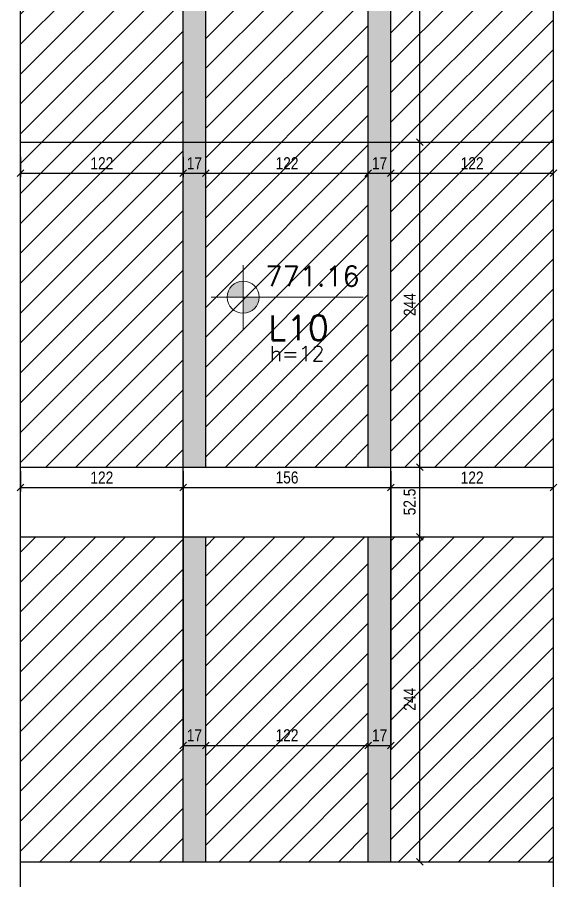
# Model space of a CAD drawing. Extents: x 8513 to 14085, y 1849 to 10799.
# Drawn here: x 9807 to 10212, y 4948 to 5597 of the extents above; entities that cross this region are included whole.
import ezdxf

# ---------------------------------------------------------------- set-up
doc = ezdxf.new("R2010")
doc.units = 0
for name, color, linetype in [('COTA', 241, 'Continuous'), ('Painéis', 200, 'Continuous'), ('VIGAS', 3, 'Continuous')]:
    doc.layers.add(name, color=color, linetype=linetype)
for name, color, linetype, lineweight in [('EST-LAJE-TEXT', 7, 'Continuous', 9), ('Hachura', 253, 'Continuous', 9), ('REAPROVEITAMENTO', 7, 'Continuous', 9)]:
    doc.layers.add(name, color=color, linetype=linetype, lineweight=lineweight)
doc.styles.add('COTA TECNICA-50', font='techl___.ttf', dxfattribs={"height": 9})
doc.styles.add('RomanS_IV50', font='romans_IV50.ttf', dxfattribs={"height": 11.25})
doc.styles.add('RomanS_IV50_B', font='', dxfattribs={"height": 18.75})
doc.styles.add('RomanS_IV50_B_1', font='', dxfattribs={"height": 22.5})
doc.styles.get('RomanS_IV50_B').set_extended_font_data('RomanS_IV50', bold=True)
doc.styles.get('RomanS_IV50_B_1').set_extended_font_data('RomanS_IV50', bold=True)
doc.dimstyles.new('PAINEL', dxfattribs={"dimtxt": 9, "dimasz": 5, "dimexe": 3, "dimexo": 3, "dimgap": 3, "dimtad": 1, "dimdec": 1, "dimzin": 12, "dimdsep": 46, "dimtxsty": 'COTA TECNICA-50', "dimblk": 'OBLIQUE', "dimcen": 0, "dimclrd": 4, "dimclre": 4, "dimclrt": 1, "dimadec": 1, "dimazin": 3, "dimtfac": 1, "dimtdec": 1, "dimtmove": 0, "dimatfit": 3, "dimldrblk": 'OBLIQUE', "dimfxl": 1, "dimtolj": 1, "dimtzin": 12, "dimarcsym": 0})
pattern_1 = [(45, (-181390.063, -29748.07), (-11.2253202, 11.2253202), [])]

# ---------------------------------------------------------------- blocks, each defined once
blk = doc.blocks.new('FA_Floor_TAG_SURVEY_R01 - NIV_TIT_H_TXT1__TXT2_Menor-2303205-BUSINESS')
at = {"layer": 'EST-LAJE-TEXT'}
h = blk.add_hatch(color=256, dxfattribs=at)
edge = h.paths.add_edge_path(flags=0)
edge.add_line((-0.28, 0.565), (-0.28, 0.405))
edge.add_line((-0.28, 0.405), (-0.44, 0.405))
edge.add_arc((-0.28, 0.405), 0.16, 90, 180, ccw=False)
h = blk.add_hatch(color=256, dxfattribs=at)
edge = h.paths.add_edge_path(flags=0)
edge.add_arc((-0.28, 0.405), 0.16, -90, 0, ccw=False)
edge.add_line((-0.28, 0.245), (-0.28, 0.405))
edge.add_line((-0.28, 0.405), (-0.12, 0.405))
for p, q in [((-0.28, 0.085), (-0.28, 0.725)), ((-0.28, 0.405), (-0.6, 0.405)), ((-0.28, 0.405), (0.92, 0.405))]:
    blk.add_line(p, q, dxfattribs=at)
blk.add_circle((-0.28, 0.405), 0.16, dxfattribs=at)
blk = doc.blocks.new('_Oblique')
at = {"color": 0, "linetype": 'ByBlock', "lineweight": -2}
blk.add_line((-0.5, -0.5), (0.5, 0.5), dxfattribs=at)
blk = doc.blocks.new('*D24')
at = {"layer": 'COTA', "color": 4, "lineweight": -2, "transparency": 16777216}
for p, q in [((9809.51, 5492.14), (9809.51, 5476.68)), ((9931.51, 5492.14), (9931.51, 5476.68)), ((9809.51, 5479.68), (9931.51, 5479.68))]:
    blk.add_line(p, q, dxfattribs=at)
at = {"layer": 'Defpoints', "color": 0, "transparency": 16777216}
for p in [(9809.51, 5495.14), (9931.51, 5495.14), (9931.51, 5479.68)]:
    blk.add_point(p, dxfattribs=at)
at = {"layer": 'COTA', "color": 4, "lineweight": -2, "transparency": 16777216, "xscale": 5, "yscale": 5, "zscale": 5, "rotation": 180}
blk.add_blockref('_Oblique', (9809.51, 5479.68), dxfattribs=at)
at = {"layer": 'COTA', "color": 4, "lineweight": -2, "transparency": 16777216, "xscale": 5, "yscale": 5, "zscale": 5}
blk.add_blockref('_Oblique', (9931.51, 5479.68), dxfattribs=at)
at = {"layer": 'COTA', "color": 1, "transparency": 16777216, "insert": (9870.51, 5487.23), "char_height": 9, "attachment_point": 5, "style": 'COTA TECNICA-50'}
blk.add_mtext('\\A1;122', dxfattribs=at)
blk = doc.blocks.new('*D25')
at = {"layer": 'COTA', "color": 4, "lineweight": -2, "transparency": 16777216}
for p, q in [((9931.51, 5492.14), (9931.51, 5476.68)), ((9931.51, 5479.68), (9948.51, 5479.68))]:
    blk.add_line(p, q, dxfattribs=at)
at = {"layer": 'Defpoints', "color": 0, "transparency": 16777216}
for p in [(9931.51, 5495.14), (9948.51, 5479.68), (9948.51, 5479.68)]:
    blk.add_point(p, dxfattribs=at)
at = {"layer": 'COTA', "color": 4, "lineweight": -2, "transparency": 16777216, "xscale": 5, "yscale": 5, "zscale": 5, "rotation": 180}
blk.add_blockref('_Oblique', (9931.51, 5479.68), dxfattribs=at)
at = {"layer": 'COTA', "color": 4, "lineweight": -2, "transparency": 16777216, "xscale": 5, "yscale": 5, "zscale": 5}
blk.add_blockref('_Oblique', (9948.51, 5479.68), dxfattribs=at)
at = {"layer": 'COTA', "color": 1, "transparency": 16777216, "insert": (9940.01, 5487.24), "char_height": 9, "attachment_point": 5, "style": 'COTA TECNICA-50'}
blk.add_mtext('\\A1;17', dxfattribs=at)
blk = doc.blocks.new('*D26')
at = {"layer": 'COTA', "color": 4, "lineweight": -2, "transparency": 16777216}
blk.add_line((9948.51, 5479.68), (10070.51, 5479.68), dxfattribs=at)
at = {"layer": 'Defpoints', "color": 0, "transparency": 16777216}
for p in [(9948.51, 5479.68), (10070.51, 5479.68), (10070.51, 5479.68)]:
    blk.add_point(p, dxfattribs=at)
at = {"layer": 'COTA', "color": 4, "lineweight": -2, "transparency": 16777216, "xscale": 5, "yscale": 5, "zscale": 5, "rotation": 180}
blk.add_blockref('_Oblique', (9948.51, 5479.68), dxfattribs=at)
at = {"layer": 'COTA', "color": 4, "lineweight": -2, "transparency": 16777216, "xscale": 5, "yscale": 5, "zscale": 5}
blk.add_blockref('_Oblique', (10070.51, 5479.68), dxfattribs=at)
at = {"layer": 'COTA', "color": 1, "transparency": 16777216, "insert": (10009.51, 5487.23), "char_height": 9, "attachment_point": 5, "style": 'COTA TECNICA-50'}
blk.add_mtext('\\A1;122', dxfattribs=at)
blk = doc.blocks.new('*D27')
at = {"layer": 'COTA', "color": 4, "lineweight": -2, "transparency": 16777216}
blk.add_line((10070.51, 5479.68), (10087.51, 5479.68), dxfattribs=at)
at = {"layer": 'Defpoints', "color": 0, "transparency": 16777216}
for p in [(10070.51, 5479.68), (10087.51, 5479.68), (10087.51, 5479.68)]:
    blk.add_point(p, dxfattribs=at)
at = {"layer": 'COTA', "color": 4, "lineweight": -2, "transparency": 16777216, "xscale": 5, "yscale": 5, "zscale": 5, "rotation": 180}
blk.add_blockref('_Oblique', (10070.51, 5479.68), dxfattribs=at)
at = {"layer": 'COTA', "color": 4, "lineweight": -2, "transparency": 16777216, "xscale": 5, "yscale": 5, "zscale": 5}
blk.add_blockref('_Oblique', (10087.51, 5479.68), dxfattribs=at)
at = {"layer": 'COTA', "color": 1, "transparency": 16777216, "insert": (10079.01, 5487.24), "char_height": 9, "attachment_point": 5, "style": 'COTA TECNICA-50'}
blk.add_mtext('\\A1;17', dxfattribs=at)
blk = doc.blocks.new('*D28')
at = {"layer": 'COTA', "color": 4, "lineweight": -2, "transparency": 16777216}
blk.add_line((10087.51, 5479.68), (10209.51, 5479.68), dxfattribs=at)
at = {"layer": 'Defpoints', "color": 0, "transparency": 16777216}
for p in [(10087.51, 5479.68), (10209.51, 5479.68), (10209.51, 5479.68)]:
    blk.add_point(p, dxfattribs=at)
at = {"layer": 'COTA', "color": 4, "lineweight": -2, "transparency": 16777216, "xscale": 5, "yscale": 5, "zscale": 5, "rotation": 180}
blk.add_blockref('_Oblique', (10087.51, 5479.68), dxfattribs=at)
at = {"layer": 'COTA', "color": 4, "lineweight": -2, "transparency": 16777216, "xscale": 5, "yscale": 5, "zscale": 5}
blk.add_blockref('_Oblique', (10209.51, 5479.68), dxfattribs=at)
at = {"layer": 'COTA', "color": 1, "transparency": 16777216, "insert": (10148.51, 5487.23), "char_height": 9, "attachment_point": 5, "style": 'COTA TECNICA-50'}
blk.add_mtext('\\A1;122', dxfattribs=at)
blk = doc.blocks.new('*D261')
at = {"layer": 'COTA', "color": 4, "lineweight": -2, "transparency": 16777216}
for p, q in [((10090.51, 5206.51), (10112.19, 5206.51)), ((10109.19, 4962.51), (10109.19, 5206.51)), ((10090.51, 4962.51), (10112.19, 4962.51))]:
    blk.add_line(p, q, dxfattribs=at)
at = {"layer": 'Defpoints', "color": 0, "transparency": 16777216}
for p in [(10087.51, 5206.51), (10109.19, 5206.51), (10087.51, 4962.51)]:
    blk.add_point(p, dxfattribs=at)
at = {"layer": 'COTA', "color": 4, "lineweight": -2, "transparency": 16777216, "xscale": 5, "yscale": 5, "zscale": 5}
for p, rotation in [((10109.19, 5206.51), 90), ((10109.19, 4962.51), 270)]:
    blk.add_blockref('_Oblique', p, dxfattribs=dict(at, rotation=rotation))
at = {"layer": 'COTA', "color": 1, "transparency": 16777216, "insert": (10101.62, 5084.51), "char_height": 9, "attachment_point": 5, "rotation": 90, "style": 'COTA TECNICA-50'}
blk.add_mtext('\\A1;244', dxfattribs=at)
blk = doc.blocks.new('*D262')
at = {"layer": 'COTA', "color": 4, "lineweight": -2, "transparency": 16777216}
for p, q in [((10109.19, 5206.51), (10109.19, 5259.01)), ((10112.19, 5259.01), (10112.19, 5259.01)), ((10090.51, 5206.51), (10112.19, 5206.51))]:
    blk.add_line(p, q, dxfattribs=at)
at = {"layer": 'Defpoints', "color": 0, "transparency": 16777216}
for p in [(10109.19, 5259.01), (10109.19, 5259.01), (10087.51, 5206.51)]:
    blk.add_point(p, dxfattribs=at)
at = {"layer": 'COTA', "color": 4, "lineweight": -2, "transparency": 16777216, "xscale": 5, "yscale": 5, "zscale": 5}
for p, rotation in [((10109.19, 5259.01), 90), ((10109.19, 5206.51), 270)]:
    blk.add_blockref('_Oblique', p, dxfattribs=dict(at, rotation=rotation))
at = {"layer": 'COTA', "color": 1, "transparency": 16777216, "insert": (10101.59, 5232.76), "char_height": 9, "attachment_point": 5, "rotation": 90, "style": 'COTA TECNICA-50'}
blk.add_mtext('\\A1;52.5', dxfattribs=at)
blk = doc.blocks.new('*D263')
at = {"layer": 'COTA', "color": 4, "lineweight": -2, "transparency": 16777216}
for p, q in [((10109.19, 5259.01), (10109.19, 5503.01)), ((10112.19, 5503.01), (10112.19, 5503.01)), ((10112.19, 5259.01), (10112.19, 5259.01))]:
    blk.add_line(p, q, dxfattribs=at)
at = {"layer": 'Defpoints', "color": 0, "transparency": 16777216}
for p in [(10109.19, 5503.01), (10109.19, 5503.01), (10109.19, 5259.01)]:
    blk.add_point(p, dxfattribs=at)
at = {"layer": 'COTA', "color": 4, "lineweight": -2, "transparency": 16777216, "xscale": 5, "yscale": 5, "zscale": 5}
for p, rotation in [((10109.19, 5503.01), 90), ((10109.19, 5259.01), 270)]:
    blk.add_blockref('_Oblique', p, dxfattribs=dict(at, rotation=rotation))
at = {"layer": 'COTA', "color": 1, "transparency": 16777216, "insert": (10101.62, 5381.01), "char_height": 9, "attachment_point": 5, "rotation": 90, "style": 'COTA TECNICA-50'}
blk.add_mtext('\\A1;244', dxfattribs=at)
blk = doc.blocks.new('*D264')
at = {"layer": 'COTA', "color": 4, "lineweight": -2, "transparency": 16777216}
for p, q in [((10109.19, 5503.01), (10109.19, 5747.01)), ((10112.19, 5747.01), (10112.19, 5747.01)), ((10112.19, 5503.01), (10112.19, 5503.01))]:
    blk.add_line(p, q, dxfattribs=at)
at = {"layer": 'Defpoints', "color": 0, "transparency": 16777216}
for p in [(10109.19, 5747.01), (10109.19, 5747.01), (10109.19, 5503.01)]:
    blk.add_point(p, dxfattribs=at)
at = {"layer": 'COTA', "color": 4, "lineweight": -2, "transparency": 16777216, "xscale": 5, "yscale": 5, "zscale": 5}
for p, rotation in [((10109.19, 5747.01), 90), ((10109.19, 5503.01), 270)]:
    blk.add_blockref('_Oblique', p, dxfattribs=dict(at, rotation=rotation))
at = {"layer": 'COTA', "color": 1, "transparency": 16777216, "insert": (10101.62, 5625.01), "char_height": 9, "attachment_point": 5, "rotation": 90, "style": 'COTA TECNICA-50'}
blk.add_mtext('\\A1;244', dxfattribs=at)
blk = doc.blocks.new('*D265')
at = {"layer": 'COTA', "color": 4, "lineweight": -2, "transparency": 16777216}
for p, q in [((9809.51, 5256.01), (9809.51, 5240.55)), ((9931.51, 5256.01), (9931.51, 5240.55)), ((9809.51, 5243.55), (9931.51, 5243.55))]:
    blk.add_line(p, q, dxfattribs=at)
at = {"layer": 'Defpoints', "color": 0, "transparency": 16777216}
for p in [(9809.51, 5259.01), (9931.51, 5259.01), (9931.51, 5243.55)]:
    blk.add_point(p, dxfattribs=at)
at = {"layer": 'COTA', "color": 4, "lineweight": -2, "transparency": 16777216, "xscale": 5, "yscale": 5, "zscale": 5, "rotation": 180}
blk.add_blockref('_Oblique', (9809.51, 5243.55), dxfattribs=at)
at = {"layer": 'COTA', "color": 4, "lineweight": -2, "transparency": 16777216, "xscale": 5, "yscale": 5, "zscale": 5}
blk.add_blockref('_Oblique', (9931.51, 5243.55), dxfattribs=at)
at = {"layer": 'COTA', "color": 1, "transparency": 16777216, "insert": (9870.51, 5251.1), "char_height": 9, "attachment_point": 5, "style": 'COTA TECNICA-50'}
blk.add_mtext('\\A1;122', dxfattribs=at)
blk = doc.blocks.new('*D266')
at = {"layer": 'COTA', "color": 4, "lineweight": -2, "transparency": 16777216}
for p, q in [((9931.51, 5256.01), (9931.51, 5046.92)), ((9931.51, 5049.92), (9948.51, 5049.92))]:
    blk.add_line(p, q, dxfattribs=at)
at = {"layer": 'Defpoints', "color": 0, "transparency": 16777216}
for p in [(9931.51, 5259.01), (9948.51, 5049.92), (9948.51, 5049.92)]:
    blk.add_point(p, dxfattribs=at)
at = {"layer": 'COTA', "color": 4, "lineweight": -2, "transparency": 16777216, "xscale": 5, "yscale": 5, "zscale": 5, "rotation": 180}
blk.add_blockref('_Oblique', (9931.51, 5049.92), dxfattribs=at)
at = {"layer": 'COTA', "color": 4, "lineweight": -2, "transparency": 16777216, "xscale": 5, "yscale": 5, "zscale": 5}
blk.add_blockref('_Oblique', (9948.51, 5049.92), dxfattribs=at)
at = {"layer": 'COTA', "color": 1, "transparency": 16777216, "insert": (9940.01, 5057.48), "char_height": 9, "attachment_point": 5, "style": 'COTA TECNICA-50'}
blk.add_mtext('\\A1;17', dxfattribs=at)
blk = doc.blocks.new('*D267')
at = {"layer": 'COTA', "color": 4, "lineweight": -2, "transparency": 16777216}
blk.add_line((9948.51, 5049.92), (10070.51, 5049.92), dxfattribs=at)
at = {"layer": 'Defpoints', "color": 0, "transparency": 16777216}
for p in [(9948.51, 5049.92), (10070.51, 5049.92), (10070.51, 5049.92)]:
    blk.add_point(p, dxfattribs=at)
at = {"layer": 'COTA', "color": 4, "lineweight": -2, "transparency": 16777216, "xscale": 5, "yscale": 5, "zscale": 5, "rotation": 180}
blk.add_blockref('_Oblique', (9948.51, 5049.92), dxfattribs=at)
at = {"layer": 'COTA', "color": 4, "lineweight": -2, "transparency": 16777216, "xscale": 5, "yscale": 5, "zscale": 5}
blk.add_blockref('_Oblique', (10070.51, 5049.92), dxfattribs=at)
at = {"layer": 'COTA', "color": 1, "transparency": 16777216, "insert": (10009.51, 5057.47), "char_height": 9, "attachment_point": 5, "style": 'COTA TECNICA-50'}
blk.add_mtext('\\A1;122', dxfattribs=at)
blk = doc.blocks.new('*D268')
at = {"layer": 'COTA', "color": 4, "lineweight": -2, "transparency": 16777216}
for p, q in [((10087.51, 5240.55), (10087.51, 5046.92)), ((10070.51, 5049.92), (10087.51, 5049.92))]:
    blk.add_line(p, q, dxfattribs=at)
at = {"layer": 'Defpoints', "color": 0, "transparency": 16777216}
for p in [(10087.51, 5243.55), (10070.51, 5049.92), (10087.51, 5049.92)]:
    blk.add_point(p, dxfattribs=at)
at = {"layer": 'COTA', "color": 4, "lineweight": -2, "transparency": 16777216, "xscale": 5, "yscale": 5, "zscale": 5, "rotation": 180}
blk.add_blockref('_Oblique', (10070.51, 5049.92), dxfattribs=at)
at = {"layer": 'COTA', "color": 4, "lineweight": -2, "transparency": 16777216, "xscale": 5, "yscale": 5, "zscale": 5}
blk.add_blockref('_Oblique', (10087.51, 5049.92), dxfattribs=at)
at = {"layer": 'COTA', "color": 1, "transparency": 16777216, "insert": (10079.01, 5057.48), "char_height": 9, "attachment_point": 5, "style": 'COTA TECNICA-50'}
blk.add_mtext('\\A1;17', dxfattribs=at)
blk = doc.blocks.new('*D269')
at = {"layer": 'COTA', "color": 4, "lineweight": -2, "transparency": 16777216}
blk.add_line((10087.51, 5243.55), (10209.51, 5243.55), dxfattribs=at)
at = {"layer": 'Defpoints', "color": 0, "transparency": 16777216}
for p in [(10087.51, 5243.55), (10209.51, 5243.55), (10209.51, 5243.55)]:
    blk.add_point(p, dxfattribs=at)
at = {"layer": 'COTA', "color": 4, "lineweight": -2, "transparency": 16777216, "xscale": 5, "yscale": 5, "zscale": 5, "rotation": 180}
blk.add_blockref('_Oblique', (10087.51, 5243.55), dxfattribs=at)
at = {"layer": 'COTA', "color": 4, "lineweight": -2, "transparency": 16777216, "xscale": 5, "yscale": 5, "zscale": 5}
blk.add_blockref('_Oblique', (10209.51, 5243.55), dxfattribs=at)
at = {"layer": 'COTA', "color": 1, "transparency": 16777216, "insert": (10148.51, 5251.1), "char_height": 9, "attachment_point": 5, "style": 'COTA TECNICA-50'}
blk.add_mtext('\\A1;122', dxfattribs=at)
blk = doc.blocks.new('*D293')
at = {"layer": 'COTA', "color": 4, "lineweight": -2, "transparency": 16777216}
for p, q in [((10109.19, 5206.51), (10109.19, 5259.01)), ((10112.19, 5259.01), (10112.19, 5259.01)), ((10090.51, 5206.51), (10112.19, 5206.51))]:
    blk.add_line(p, q, dxfattribs=at)
at = {"layer": 'Defpoints', "color": 0, "transparency": 16777216}
for p in [(10109.19, 5259.01), (10109.19, 5259.01), (10087.51, 5206.51)]:
    blk.add_point(p, dxfattribs=at)
at = {"layer": 'COTA', "color": 4, "lineweight": -2, "transparency": 16777216, "xscale": 5, "yscale": 5, "zscale": 5}
for p, rotation in [((10109.19, 5259.01), 90), ((10109.19, 5206.51), 270)]:
    blk.add_blockref('_Oblique', p, dxfattribs=dict(at, rotation=rotation))
at = {"layer": 'COTA', "color": 1, "transparency": 16777216, "insert": (10101.59, 5232.76), "char_height": 9, "attachment_point": 5, "rotation": 90, "style": 'COTA TECNICA-50'}
blk.add_mtext('\\A1;52.5', dxfattribs=at)
blk = doc.blocks.new('*D294')
at = {"layer": 'COTA', "color": 4, "lineweight": -2, "transparency": 16777216}
for p, q in [((10109.19, 5259.01), (10109.19, 5503.01)), ((10112.19, 5503.01), (10112.19, 5503.01)), ((10112.19, 5259.01), (10112.19, 5259.01))]:
    blk.add_line(p, q, dxfattribs=at)
at = {"layer": 'Defpoints', "color": 0, "transparency": 16777216}
for p in [(10109.19, 5503.01), (10109.19, 5503.01), (10109.19, 5259.01)]:
    blk.add_point(p, dxfattribs=at)
at = {"layer": 'COTA', "color": 4, "lineweight": -2, "transparency": 16777216, "xscale": 5, "yscale": 5, "zscale": 5}
for p, rotation in [((10109.19, 5503.01), 90), ((10109.19, 5259.01), 270)]:
    blk.add_blockref('_Oblique', p, dxfattribs=dict(at, rotation=rotation))
at = {"layer": 'COTA', "color": 1, "transparency": 16777216, "insert": (10101.62, 5381.01), "char_height": 9, "attachment_point": 5, "rotation": 90, "style": 'COTA TECNICA-50'}
blk.add_mtext('\\A1;244', dxfattribs=at)
blk = doc.blocks.new('*D295')
at = {"layer": 'COTA', "color": 4, "lineweight": -2, "transparency": 16777216}
for p, q in [((10109.19, 5503.01), (10109.19, 5747.01)), ((10112.19, 5747.01), (10112.19, 5747.01)), ((10112.19, 5503.01), (10112.19, 5503.01))]:
    blk.add_line(p, q, dxfattribs=at)
at = {"layer": 'Defpoints', "color": 0, "transparency": 16777216}
for p in [(10109.19, 5747.01), (10109.19, 5747.01), (10109.19, 5503.01)]:
    blk.add_point(p, dxfattribs=at)
at = {"layer": 'COTA', "color": 4, "lineweight": -2, "transparency": 16777216, "xscale": 5, "yscale": 5, "zscale": 5}
for p, rotation in [((10109.19, 5747.01), 90), ((10109.19, 5503.01), 270)]:
    blk.add_blockref('_Oblique', p, dxfattribs=dict(at, rotation=rotation))
at = {"layer": 'COTA', "color": 1, "transparency": 16777216, "insert": (10101.62, 5625.01), "char_height": 9, "attachment_point": 5, "rotation": 90, "style": 'COTA TECNICA-50'}
blk.add_mtext('\\A1;244', dxfattribs=at)
blk = doc.blocks.new('*D296')
at = {"layer": 'COTA', "color": 4, "lineweight": -2, "transparency": 16777216}
for p, q in [((10109.19, 5259.01), (10109.19, 5503.01)), ((10112.19, 5503.01), (10112.19, 5503.01)), ((10112.19, 5259.01), (10112.19, 5259.01))]:
    blk.add_line(p, q, dxfattribs=at)
at = {"layer": 'Defpoints', "color": 0, "transparency": 16777216}
for p in [(10109.19, 5503.01), (10109.19, 5503.01), (10109.19, 5259.01)]:
    blk.add_point(p, dxfattribs=at)
at = {"layer": 'COTA', "color": 4, "lineweight": -2, "transparency": 16777216, "xscale": 5, "yscale": 5, "zscale": 5}
for p, rotation in [((10109.19, 5503.01), 90), ((10109.19, 5259.01), 270)]:
    blk.add_blockref('_Oblique', p, dxfattribs=dict(at, rotation=rotation))
at = {"layer": 'COTA', "color": 1, "transparency": 16777216, "insert": (10101.62, 5381.01), "char_height": 9, "attachment_point": 5, "rotation": 90, "style": 'COTA TECNICA-50'}
blk.add_mtext('\\A1;244', dxfattribs=at)
blk = doc.blocks.new('*D297')
at = {"layer": 'COTA', "color": 4, "lineweight": -2, "transparency": 16777216}
for p, q in [((10109.19, 5503.01), (10109.19, 5747.01)), ((10112.19, 5747.01), (10112.19, 5747.01)), ((10112.19, 5503.01), (10112.19, 5503.01))]:
    blk.add_line(p, q, dxfattribs=at)
at = {"layer": 'Defpoints', "color": 0, "transparency": 16777216}
for p in [(10109.19, 5747.01), (10109.19, 5747.01), (10109.19, 5503.01)]:
    blk.add_point(p, dxfattribs=at)
at = {"layer": 'COTA', "color": 4, "lineweight": -2, "transparency": 16777216, "xscale": 5, "yscale": 5, "zscale": 5}
for p, rotation in [((10109.19, 5747.01), 90), ((10109.19, 5503.01), 270)]:
    blk.add_blockref('_Oblique', p, dxfattribs=dict(at, rotation=rotation))
at = {"layer": 'COTA', "color": 1, "transparency": 16777216, "insert": (10101.62, 5625.01), "char_height": 9, "attachment_point": 5, "rotation": 90, "style": 'COTA TECNICA-50'}
blk.add_mtext('\\A1;244', dxfattribs=at)
blk = doc.blocks.new('*D298')
at = {"layer": 'COTA', "color": 4, "lineweight": -2, "transparency": 16777216}
for p, q in [((10109.19, 5259.01), (10109.19, 5503.01)), ((10112.19, 5503.01), (10112.19, 5503.01)), ((10112.19, 5259.01), (10112.19, 5259.01))]:
    blk.add_line(p, q, dxfattribs=at)
at = {"layer": 'Defpoints', "color": 0, "transparency": 16777216}
for p in [(10109.19, 5503.01), (10109.19, 5503.01), (10109.19, 5259.01)]:
    blk.add_point(p, dxfattribs=at)
at = {"layer": 'COTA', "color": 4, "lineweight": -2, "transparency": 16777216, "xscale": 5, "yscale": 5, "zscale": 5}
for p, rotation in [((10109.19, 5503.01), 90), ((10109.19, 5259.01), 270)]:
    blk.add_blockref('_Oblique', p, dxfattribs=dict(at, rotation=rotation))
at = {"layer": 'COTA', "color": 1, "transparency": 16777216, "insert": (10101.62, 5381.01), "char_height": 9, "attachment_point": 5, "rotation": 90, "style": 'COTA TECNICA-50'}
blk.add_mtext('\\A1;244', dxfattribs=at)
blk = doc.blocks.new('*D299')
at = {"layer": 'COTA', "color": 4, "lineweight": -2, "transparency": 16777216}
for p, q in [((10109.19, 5503.01), (10109.19, 5747.01)), ((10112.19, 5747.01), (10112.19, 5747.01)), ((10112.19, 5503.01), (10112.19, 5503.01))]:
    blk.add_line(p, q, dxfattribs=at)
at = {"layer": 'Defpoints', "color": 0, "transparency": 16777216}
for p in [(10109.19, 5747.01), (10109.19, 5747.01), (10109.19, 5503.01)]:
    blk.add_point(p, dxfattribs=at)
at = {"layer": 'COTA', "color": 4, "lineweight": -2, "transparency": 16777216, "xscale": 5, "yscale": 5, "zscale": 5}
for p, rotation in [((10109.19, 5747.01), 90), ((10109.19, 5503.01), 270)]:
    blk.add_blockref('_Oblique', p, dxfattribs=dict(at, rotation=rotation))
at = {"layer": 'COTA', "color": 1, "transparency": 16777216, "insert": (10101.62, 5625.01), "char_height": 9, "attachment_point": 5, "rotation": 90, "style": 'COTA TECNICA-50'}
blk.add_mtext('\\A1;244', dxfattribs=at)
blk = doc.blocks.new('*D406')
at = {"layer": 'COTA', "color": 4, "lineweight": -2, "transparency": 16777216}
for p, q in [((10090.51, 5206.51), (10112.19, 5206.51)), ((10109.19, 4962.51), (10109.19, 5206.51)), ((10090.51, 4962.51), (10112.19, 4962.51))]:
    blk.add_line(p, q, dxfattribs=at)
at = {"layer": 'Defpoints', "color": 0, "transparency": 16777216}
for p in [(10087.51, 5206.51), (10109.19, 5206.51), (10087.51, 4962.51)]:
    blk.add_point(p, dxfattribs=at)
at = {"layer": 'COTA', "color": 4, "lineweight": -2, "transparency": 16777216, "xscale": 5, "yscale": 5, "zscale": 5}
for p, rotation in [((10109.19, 5206.51), 90), ((10109.19, 4962.51), 270)]:
    blk.add_blockref('_Oblique', p, dxfattribs=dict(at, rotation=rotation))
at = {"layer": 'COTA', "color": 1, "transparency": 16777216, "insert": (10101.62, 5084.51), "char_height": 9, "attachment_point": 5, "rotation": 90, "style": 'COTA TECNICA-50'}
blk.add_mtext('\\A1;244', dxfattribs=at)
blk = doc.blocks.new('*D407')
at = {"layer": 'COTA', "color": 4, "lineweight": -2, "transparency": 16777216}
for p, q in [((10109.19, 5206.51), (10109.19, 5259.01)), ((10112.19, 5259.01), (10112.19, 5259.01)), ((10090.51, 5206.51), (10112.19, 5206.51))]:
    blk.add_line(p, q, dxfattribs=at)
at = {"layer": 'Defpoints', "color": 0, "transparency": 16777216}
for p in [(10109.19, 5259.01), (10109.19, 5259.01), (10087.51, 5206.51)]:
    blk.add_point(p, dxfattribs=at)
at = {"layer": 'COTA', "color": 4, "lineweight": -2, "transparency": 16777216, "xscale": 5, "yscale": 5, "zscale": 5}
for p, rotation in [((10109.19, 5259.01), 90), ((10109.19, 5206.51), 270)]:
    blk.add_blockref('_Oblique', p, dxfattribs=dict(at, rotation=rotation))
at = {"layer": 'COTA', "color": 1, "transparency": 16777216, "insert": (10101.59, 5232.76), "char_height": 9, "attachment_point": 5, "rotation": 90, "style": 'COTA TECNICA-50'}
blk.add_mtext('\\A1;52.5', dxfattribs=at)
blk = doc.blocks.new('*D408')
at = {"layer": 'COTA', "color": 4, "lineweight": -2, "transparency": 16777216}
for p, q in [((10109.19, 5259.01), (10109.19, 5503.01)), ((10112.19, 5503.01), (10112.19, 5503.01)), ((10112.19, 5259.01), (10112.19, 5259.01))]:
    blk.add_line(p, q, dxfattribs=at)
at = {"layer": 'Defpoints', "color": 0, "transparency": 16777216}
for p in [(10109.19, 5503.01), (10109.19, 5503.01), (10109.19, 5259.01)]:
    blk.add_point(p, dxfattribs=at)
at = {"layer": 'COTA', "color": 4, "lineweight": -2, "transparency": 16777216, "xscale": 5, "yscale": 5, "zscale": 5}
for p, rotation in [((10109.19, 5503.01), 90), ((10109.19, 5259.01), 270)]:
    blk.add_blockref('_Oblique', p, dxfattribs=dict(at, rotation=rotation))
at = {"layer": 'COTA', "color": 1, "transparency": 16777216, "insert": (10101.62, 5381.01), "char_height": 9, "attachment_point": 5, "rotation": 90, "style": 'COTA TECNICA-50'}
blk.add_mtext('\\A1;244', dxfattribs=at)
blk = doc.blocks.new('*D409')
at = {"layer": 'COTA', "color": 4, "lineweight": -2, "transparency": 16777216}
for p, q in [((10109.19, 5503.01), (10109.19, 5747.01)), ((10112.19, 5747.01), (10112.19, 5747.01)), ((10112.19, 5503.01), (10112.19, 5503.01))]:
    blk.add_line(p, q, dxfattribs=at)
at = {"layer": 'Defpoints', "color": 0, "transparency": 16777216}
for p in [(10109.19, 5747.01), (10109.19, 5747.01), (10109.19, 5503.01)]:
    blk.add_point(p, dxfattribs=at)
at = {"layer": 'COTA', "color": 4, "lineweight": -2, "transparency": 16777216, "xscale": 5, "yscale": 5, "zscale": 5}
for p, rotation in [((10109.19, 5747.01), 90), ((10109.19, 5503.01), 270)]:
    blk.add_blockref('_Oblique', p, dxfattribs=dict(at, rotation=rotation))
at = {"layer": 'COTA', "color": 1, "transparency": 16777216, "insert": (10101.62, 5625.01), "char_height": 9, "attachment_point": 5, "rotation": 90, "style": 'COTA TECNICA-50'}
blk.add_mtext('\\A1;244', dxfattribs=at)
blk = doc.blocks.new('*D410')
at = {"layer": 'COTA', "color": 4, "lineweight": -2, "transparency": 16777216}
for p, q in [((10090.51, 5206.51), (10112.19, 5206.51)), ((10109.19, 4962.51), (10109.19, 5206.51)), ((10090.51, 4962.51), (10112.19, 4962.51))]:
    blk.add_line(p, q, dxfattribs=at)
at = {"layer": 'Defpoints', "color": 0, "transparency": 16777216}
for p in [(10087.51, 5206.51), (10109.19, 5206.51), (10087.51, 4962.51)]:
    blk.add_point(p, dxfattribs=at)
at = {"layer": 'COTA', "color": 4, "lineweight": -2, "transparency": 16777216, "xscale": 5, "yscale": 5, "zscale": 5}
for p, rotation in [((10109.19, 5206.51), 90), ((10109.19, 4962.51), 270)]:
    blk.add_blockref('_Oblique', p, dxfattribs=dict(at, rotation=rotation))
at = {"layer": 'COTA', "color": 1, "transparency": 16777216, "insert": (10101.62, 5084.51), "char_height": 9, "attachment_point": 5, "rotation": 90, "style": 'COTA TECNICA-50'}
blk.add_mtext('\\A1;244', dxfattribs=at)
blk = doc.blocks.new('*D411')
at = {"layer": 'COTA', "color": 4, "lineweight": -2, "transparency": 16777216}
for p, q in [((10109.19, 5206.51), (10109.19, 5259.01)), ((10112.19, 5259.01), (10112.19, 5259.01)), ((10090.51, 5206.51), (10112.19, 5206.51))]:
    blk.add_line(p, q, dxfattribs=at)
at = {"layer": 'Defpoints', "color": 0, "transparency": 16777216}
for p in [(10109.19, 5259.01), (10109.19, 5259.01), (10087.51, 5206.51)]:
    blk.add_point(p, dxfattribs=at)
at = {"layer": 'COTA', "color": 4, "lineweight": -2, "transparency": 16777216, "xscale": 5, "yscale": 5, "zscale": 5}
for p, rotation in [((10109.19, 5259.01), 90), ((10109.19, 5206.51), 270)]:
    blk.add_blockref('_Oblique', p, dxfattribs=dict(at, rotation=rotation))
at = {"layer": 'COTA', "color": 1, "transparency": 16777216, "insert": (10101.59, 5232.76), "char_height": 9, "attachment_point": 5, "rotation": 90, "style": 'COTA TECNICA-50'}
blk.add_mtext('\\A1;52.5', dxfattribs=at)
blk = doc.blocks.new('*D412')
at = {"layer": 'COTA', "color": 4, "lineweight": -2, "transparency": 16777216}
for p, q in [((10109.19, 5259.01), (10109.19, 5503.01)), ((10112.19, 5503.01), (10112.19, 5503.01)), ((10112.19, 5259.01), (10112.19, 5259.01))]:
    blk.add_line(p, q, dxfattribs=at)
at = {"layer": 'Defpoints', "color": 0, "transparency": 16777216}
for p in [(10109.19, 5503.01), (10109.19, 5503.01), (10109.19, 5259.01)]:
    blk.add_point(p, dxfattribs=at)
at = {"layer": 'COTA', "color": 4, "lineweight": -2, "transparency": 16777216, "xscale": 5, "yscale": 5, "zscale": 5}
for p, rotation in [((10109.19, 5503.01), 90), ((10109.19, 5259.01), 270)]:
    blk.add_blockref('_Oblique', p, dxfattribs=dict(at, rotation=rotation))
at = {"layer": 'COTA', "color": 1, "transparency": 16777216, "insert": (10101.62, 5381.01), "char_height": 9, "attachment_point": 5, "rotation": 90, "style": 'COTA TECNICA-50'}
blk.add_mtext('\\A1;244', dxfattribs=at)
blk = doc.blocks.new('*D413')
at = {"layer": 'COTA', "color": 4, "lineweight": -2, "transparency": 16777216}
for p, q in [((10109.19, 5503.01), (10109.19, 5747.01)), ((10112.19, 5747.01), (10112.19, 5747.01)), ((10112.19, 5503.01), (10112.19, 5503.01))]:
    blk.add_line(p, q, dxfattribs=at)
at = {"layer": 'Defpoints', "color": 0, "transparency": 16777216}
for p in [(10109.19, 5747.01), (10109.19, 5747.01), (10109.19, 5503.01)]:
    blk.add_point(p, dxfattribs=at)
at = {"layer": 'COTA', "color": 4, "lineweight": -2, "transparency": 16777216, "xscale": 5, "yscale": 5, "zscale": 5}
for p, rotation in [((10109.19, 5747.01), 90), ((10109.19, 5503.01), 270)]:
    blk.add_blockref('_Oblique', p, dxfattribs=dict(at, rotation=rotation))
at = {"layer": 'COTA', "color": 1, "transparency": 16777216, "insert": (10101.62, 5625.01), "char_height": 9, "attachment_point": 5, "rotation": 90, "style": 'COTA TECNICA-50'}
blk.add_mtext('\\A1;244', dxfattribs=at)
blk = doc.blocks.new('*D414')
at = {"layer": 'COTA', "color": 4, "lineweight": -2, "transparency": 16777216}
for p, q in [((10109.19, 5206.51), (10109.19, 5259.01)), ((10112.19, 5259.01), (10112.19, 5259.01)), ((10090.51, 5206.51), (10112.19, 5206.51))]:
    blk.add_line(p, q, dxfattribs=at)
at = {"layer": 'Defpoints', "color": 0, "transparency": 16777216}
for p in [(10109.19, 5259.01), (10109.19, 5259.01), (10087.51, 5206.51)]:
    blk.add_point(p, dxfattribs=at)
at = {"layer": 'COTA', "color": 4, "lineweight": -2, "transparency": 16777216, "xscale": 5, "yscale": 5, "zscale": 5}
for p, rotation in [((10109.19, 5259.01), 90), ((10109.19, 5206.51), 270)]:
    blk.add_blockref('_Oblique', p, dxfattribs=dict(at, rotation=rotation))
at = {"layer": 'COTA', "color": 1, "transparency": 16777216, "insert": (10101.59, 5232.76), "char_height": 9, "attachment_point": 5, "rotation": 90, "style": 'COTA TECNICA-50'}
blk.add_mtext('\\A1;52.5', dxfattribs=at)
blk = doc.blocks.new('*D415')
at = {"layer": 'COTA', "color": 4, "lineweight": -2, "transparency": 16777216}
for p, q in [((10109.19, 5259.01), (10109.19, 5503.01)), ((10112.19, 5503.01), (10112.19, 5503.01)), ((10112.19, 5259.01), (10112.19, 5259.01))]:
    blk.add_line(p, q, dxfattribs=at)
at = {"layer": 'Defpoints', "color": 0, "transparency": 16777216}
for p in [(10109.19, 5503.01), (10109.19, 5503.01), (10109.19, 5259.01)]:
    blk.add_point(p, dxfattribs=at)
at = {"layer": 'COTA', "color": 4, "lineweight": -2, "transparency": 16777216, "xscale": 5, "yscale": 5, "zscale": 5}
for p, rotation in [((10109.19, 5503.01), 90), ((10109.19, 5259.01), 270)]:
    blk.add_blockref('_Oblique', p, dxfattribs=dict(at, rotation=rotation))
at = {"layer": 'COTA', "color": 1, "transparency": 16777216, "insert": (10101.62, 5381.01), "char_height": 9, "attachment_point": 5, "rotation": 90, "style": 'COTA TECNICA-50'}
blk.add_mtext('\\A1;244', dxfattribs=at)
blk = doc.blocks.new('*D416')
at = {"layer": 'COTA', "color": 4, "lineweight": -2, "transparency": 16777216}
for p, q in [((10109.19, 5503.01), (10109.19, 5747.01)), ((10112.19, 5747.01), (10112.19, 5747.01)), ((10112.19, 5503.01), (10112.19, 5503.01))]:
    blk.add_line(p, q, dxfattribs=at)
at = {"layer": 'Defpoints', "color": 0, "transparency": 16777216}
for p in [(10109.19, 5747.01), (10109.19, 5747.01), (10109.19, 5503.01)]:
    blk.add_point(p, dxfattribs=at)
at = {"layer": 'COTA', "color": 4, "lineweight": -2, "transparency": 16777216, "xscale": 5, "yscale": 5, "zscale": 5}
for p, rotation in [((10109.19, 5747.01), 90), ((10109.19, 5503.01), 270)]:
    blk.add_blockref('_Oblique', p, dxfattribs=dict(at, rotation=rotation))
at = {"layer": 'COTA', "color": 1, "transparency": 16777216, "insert": (10101.62, 5625.01), "char_height": 9, "attachment_point": 5, "rotation": 90, "style": 'COTA TECNICA-50'}
blk.add_mtext('\\A1;244', dxfattribs=at)
blk = doc.blocks.new('*D330')
at = {"layer": 'COTA', "color": 4, "lineweight": -2, "transparency": 16777216}
for p, q in [((9931.51, 5256.01), (9931.51, 5240.52)), ((10087.51, 5256.01), (10087.51, 5240.52)), ((9931.51, 5243.52), (10087.51, 5243.52))]:
    blk.add_line(p, q, dxfattribs=at)
at = {"layer": 'Defpoints', "color": 0, "transparency": 16777216}
for p in [(9931.51, 5259.01), (10087.51, 5259.01), (10087.51, 5243.52)]:
    blk.add_point(p, dxfattribs=at)
at = {"layer": 'COTA', "color": 4, "lineweight": -2, "transparency": 16777216, "xscale": 5, "yscale": 5, "zscale": 5, "rotation": 180}
blk.add_blockref('_Oblique', (9931.51, 5243.52), dxfattribs=at)
at = {"layer": 'COTA', "color": 4, "lineweight": -2, "transparency": 16777216, "xscale": 5, "yscale": 5, "zscale": 5}
blk.add_blockref('_Oblique', (10087.51, 5243.52), dxfattribs=at)
at = {"layer": 'COTA', "color": 1, "transparency": 16777216, "insert": (10009.51, 5251.12), "char_height": 9, "attachment_point": 5, "style": 'COTA TECNICA-50'}
blk.add_mtext('\\A1;156', dxfattribs=at)

msp = doc.modelspace()

# ---------------------------------------------------------------- hatches: boundary and pattern name
at = {"layer": 'Hachura'}
h = msp.add_hatch(color=256, dxfattribs=at)
h.paths.add_polyline_path([(9931.51, 5503.01), (9948.51, 5503.01), (9948.51, 5747.01), (9931.51, 5747.01)])
h.paths.add_polyline_path([(9931.51, 5259.01), (9948.51, 5259.01), (9948.51, 5503.01), (9931.51, 5503.01)])
h.paths.add_polyline_path([(9931.51, 4962.51), (9948.51, 4962.51), (9948.51, 5206.51), (9931.51, 5206.51)])
h.paths.add_polyline_path([(10070.51, 4962.51), (10087.51, 4962.51), (10087.51, 5206.51), (10070.51, 5206.51)])
h.paths.add_polyline_path([(10087.51, 5503.01), (10070.51, 5503.01), (10070.51, 5259.01), (10087.51, 5259.01)])
h.paths.add_polyline_path([(10070.51, 5503.01), (10087.51, 5503.01), (10087.51, 5747.01), (10070.51, 5747.01)])
at = {"layer": 'REAPROVEITAMENTO'}
h = msp.add_hatch(dxfattribs=at)
h.set_pattern_fill('ANSI31', color=251, scale=5, style=0)
h.set_pattern_definition(pattern_1)
h.paths.add_polyline_path([(9931.51, 5747.01), (9809.51, 5747.01), (9809.51, 5503.01), (9931.51, 5503.01)])
h.paths.add_polyline_path([(9809.51, 5259.01), (9931.51, 5259.01), (9931.51, 5503.01), (9809.51, 5503.01)])
h.paths.add_polyline_path([(10070.51, 5503.01), (9948.51, 5503.01), (9948.51, 5259.01), (10070.51, 5259.01)])
h.paths.add_polyline_path([(10070.51, 5747.01), (9948.51, 5747.01), (9948.51, 5503.01), (10070.51, 5503.01)])
h.paths.add_polyline_path([(10209.51, 5747.01), (10087.51, 5747.01), (10087.51, 5503.01), (10209.51, 5503.01)])
h.paths.add_polyline_path([(10209.51, 5503.01), (10087.51, 5503.01), (10087.51, 5259.01), (10209.51, 5259.01)])
h = msp.add_hatch(dxfattribs=at)
h.set_pattern_fill('ANSI31', color=251, scale=5, style=0)
h.set_pattern_definition(pattern_1)
h.paths.add_polyline_path([(9931.51, 5206.51), (9809.51, 5206.51), (9809.51, 4962.51), (9931.51, 4962.51)])
h.paths.add_polyline_path([(10070.51, 5206.51), (9948.51, 5206.51), (9948.51, 4962.51), (10070.51, 4962.51)])
h.paths.add_polyline_path([(10087.51, 4962.51), (10209.51, 4962.51), (10209.51, 5206.51), (10087.51, 5206.51)])

# ---------------------------------------------------------------- linework, layer by layer
at = {"layer": 'Painéis', "ltscale": 70}
for p, q in [((9931.51, 4962.51), (9931.51, 5747.01)), ((9948.51, 5259.01), (9948.51, 5747.01)), ((10070.51, 5259.01), (10070.51, 5747.01)), ((10087.51, 4962.51), (10087.51, 5747.01)), ((9809.51, 5503.01), (10209.51, 5503.01)), ((9809.51, 5259.01), (10209.51, 5259.01)), ((9809.51, 5206.51), (10209.51, 5206.51)), ((9948.51, 4962.51), (9948.51, 5206.51)), ((10070.51, 4962.51), (10070.51, 5206.51))]:
    msp.add_line(p, q, dxfattribs=at)
at = {"layer": 'VIGAS', "color": 3}
for p, q in [((9809.51, 4290.01), (9809.51, 5960.01)), ((10209.51, 4309.51), (10209.51, 5950.01)), ((9809.51, 4962.51), (10209.51, 4962.51))]:
    msp.add_line(p, q, dxfattribs=at)

# ---------------------------------------------------------------- block references
at = {"layer": 'EST-LAJE-TEXT', "xscale": 74.99999999999996, "yscale": 74.99999999999996, "zscale": 74.99999999999996}
msp.add_blockref('FA_Floor_TAG_SURVEY_R01 - NIV_TIT_H_TXT1__TXT2_Menor-2303205-BUSINESS', (9997.6, 5356.26), dxfattribs=at)

# ---------------------------------------------------------------- texts
at = {"layer": 'EST-LAJE-TEXT', "lineweight": 30, "attachment_point": 1}
for s, insert, char_height, width, style in [('771.16', (9993.3, 5409.98), 15, 99.8101, 'RomanS_IV50_B'), ('h=12', (9996.53, 5349.86), 11.25, 58.924, 'RomanS_IV50')]:
    msp.add_mtext(s, dxfattribs=dict(at, insert=insert, char_height=char_height, width=width, style=style))
at = {"layer": 'EST-LAJE-TEXT', "lineweight": 50, "insert": (9995.39, 5372.93), "char_height": 18.75, "width": 63.7342, "attachment_point": 1, "style": 'RomanS_IV50_B_1'}
msp.add_mtext('L10', dxfattribs=at)

# ---------------------------------------------------------------- dimensions: what is measured, and where the dimension line sits
at = {"layer": 'COTA'}
for base, p1, p2, picture, middle in [((10109.19, 5747.01), (10109.19, 5503.01), (10109.19, 5747.01), '*D264', (10101.62, 5625.01)), ((10109.19, 5747.01), (10109.19, 5503.01), (10109.19, 5747.01), '*D295', (10101.62, 5625.01)), ((10109.19, 5747.01), (10109.19, 5503.01), (10109.19, 5747.01), '*D297', (10101.62, 5625.01)), ((10109.19, 5747.01), (10109.19, 5503.01), (10109.19, 5747.01), '*D299', (10101.62, 5625.01)), ((10109.19, 5747.01), (10109.19, 5503.01), (10109.19, 5747.01), '*D409', (10101.62, 5625.01)), ((10109.19, 5747.01), (10109.19, 5503.01), (10109.19, 5747.01), '*D413', (10101.62, 5625.01)), ((10109.19, 5747.01), (10109.19, 5503.01), (10109.19, 5747.01), '*D416', (10101.62, 5625.01)), ((10109.19, 5503.01), (10109.19, 5259.01), (10109.19, 5503.01), '*D263', (10101.62, 5381.01)), ((10109.19, 5503.01), (10109.19, 5259.01), (10109.19, 5503.01), '*D294', (10101.62, 5381.01)), ((10109.19, 5503.01), (10109.19, 5259.01), (10109.19, 5503.01), '*D296', (10101.62, 5381.01)), ((10109.19, 5503.01), (10109.19, 5259.01), (10109.19, 5503.01), '*D298', (10101.62, 5381.01)), ((10109.19, 5503.01), (10109.19, 5259.01), (10109.19, 5503.01), '*D408', (10101.62, 5381.01)), ((10109.19, 5503.01), (10109.19, 5259.01), (10109.19, 5503.01), '*D412', (10101.62, 5381.01)), ((10109.19, 5503.01), (10109.19, 5259.01), (10109.19, 5503.01), '*D415', (10101.62, 5381.01)), ((10109.19, 5259.01), (10087.51, 5206.51), (10109.19, 5259.01), '*D262', (10101.59, 5232.76)), ((10109.19, 5259.01), (10087.51, 5206.51), (10109.19, 5259.01), '*D293', (10101.59, 5232.76)), ((10109.19, 5259.01), (10087.51, 5206.51), (10109.19, 5259.01), '*D407', (10101.59, 5232.76)), ((10109.19, 5259.01), (10087.51, 5206.51), (10109.19, 5259.01), '*D411', (10101.59, 5232.76)), ((10109.19, 5259.01), (10087.51, 5206.51), (10109.19, 5259.01), '*D414', (10101.59, 5232.76))]:
    dim = msp.add_linear_dim(base=base, p1=p1, p2=p2, angle=90, dimstyle='PAINEL', override={"dimtmove": 1}, dxfattribs=at)
    dim.commit()
    dim.dimension.update_dxf_attribs({"geometry": picture, "text_midpoint": middle})
for base, p1, p2, picture, middle in [((9931.51, 5479.68), (9809.51, 5495.14), (9931.51, 5495.14), '*D24', (9870.51, 5487.23)), ((9931.51, 5243.55), (9809.51, 5259.01), (9931.51, 5259.01), '*D265', (9870.51, 5251.1)), ((10087.51, 5243.52), (9931.51, 5259.01), (10087.51, 5259.01), '*D330', (10009.51, 5251.12))]:
    dim = msp.add_linear_dim(base=base, p1=p1, p2=p2, dimstyle='PAINEL', dxfattribs=at)
    dim.commit()
    dim.dimension.update_dxf_attribs({"geometry": picture, "text_midpoint": middle})
for base, p1, p2, picture, middle in [((9948.51, 5479.68), (9931.51, 5495.14), (9948.51, 5479.68), '*D25', (9940.01, 5487.24)), ((10070.51, 5479.68), (9948.51, 5479.68), (10070.51, 5479.68), '*D26', (10009.51, 5487.23)), ((10087.51, 5479.68), (10070.51, 5479.68), (10087.51, 5479.68), '*D27', (10079.01, 5487.24)), ((10209.51, 5479.68), (10087.51, 5479.68), (10209.51, 5479.68), '*D28', (10148.51, 5487.23)), ((9948.51, 5049.92), (9931.51, 5259.01), (9948.51, 5049.92), '*D266', (9940.01, 5057.48)), ((10209.51, 5243.55), (10087.51, 5243.55), (10209.51, 5243.55), '*D269', (10148.51, 5251.1)), ((10087.51, 5049.92), (10070.51, 5049.92), (10087.51, 5243.55), '*D268', (10079.01, 5057.48)), ((10070.51, 5049.92), (9948.51, 5049.92), (10070.51, 5049.92), '*D267', (10009.51, 5057.47))]:
    dim = msp.add_linear_dim(base=base, p1=p1, p2=p2, dimstyle='PAINEL', override={"dimtmove": 1}, dxfattribs=at)
    dim.commit()
    dim.dimension.update_dxf_attribs({"geometry": picture, "text_midpoint": middle})
for picture in ['*D261', '*D406', '*D410']:
    dim = msp.add_linear_dim(base=(10109.19, 5206.51), p1=(10087.51, 4962.51), p2=(10087.51, 5206.51), angle=90, dimstyle='PAINEL', dxfattribs=at)
    dim.commit()
    dim.dimension.update_dxf_attribs({"geometry": picture, "text_midpoint": (10101.62, 5084.51)})

doc.saveas('drawing.dxf')
